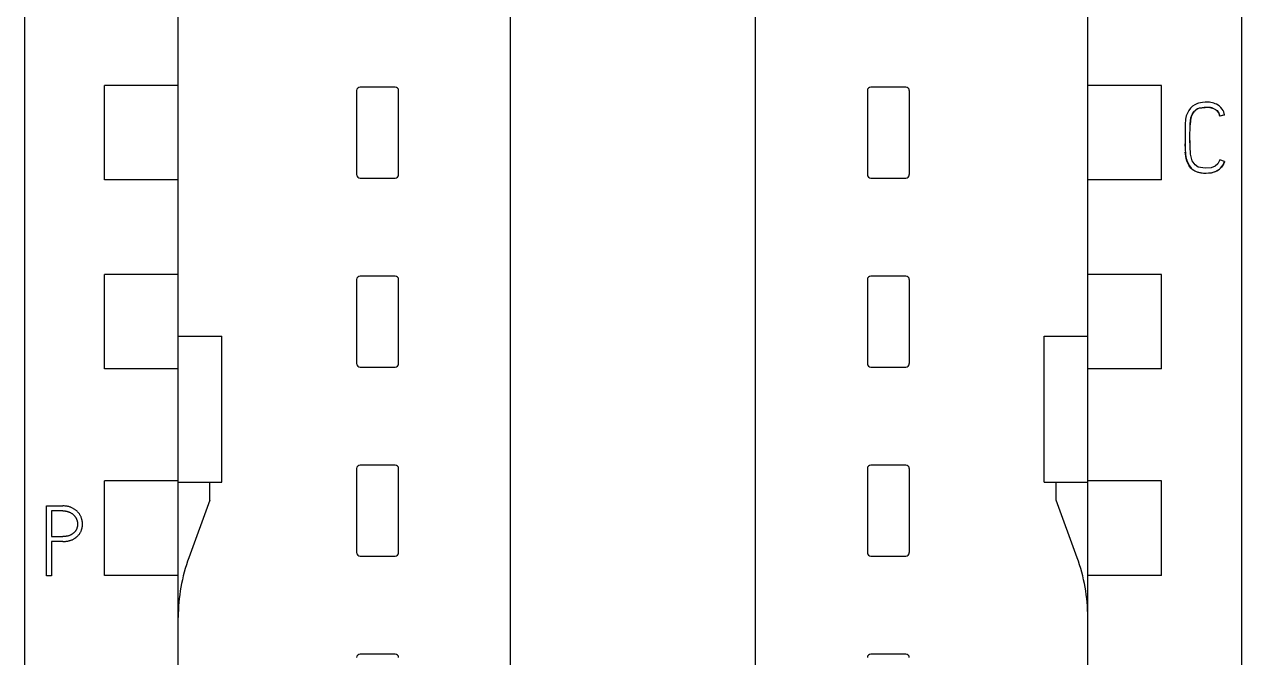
# Model space of a CAD drawing. Extents: x 0 to 594, y 0 to 420.
# Drawn here: x 147.57 to 182.37, y 246.54 to 264.63 of the extents above; entities that cross this region are included whole.
import ezdxf

# ---------------------------------------------------------------- set-up
doc = ezdxf.new("R2010")
doc.units = 0
doc.header["$LTSCALE"] = 32.67
doc.layers.add('20000_FRONT_O', color=7, linetype='CONTINUOUS')

msp = doc.modelspace()

# ---------------------------------------------------------------- linework, layer by layer
at = {"layer": '20000_FRONT_O', "linetype": 'CONTINUOUS'}
for p, q in [((147.567, 352.658), (147.567, 238.836)), ((182.367, 352.658), (182.367, 238.836)), ((151.967, 218.313), (151.967, 350.326)), ((177.967, 218.313), (177.967, 350.326)), ((161.467, 244.462), (161.467, 347.637)), ((168.467, 244.462), (168.467, 347.637)), ((149.856, 260.187), (149.856, 262.887)), ((151.967, 262.887), (149.856, 262.887)), ((158.167, 262.837), (157.167, 262.837)), ((172.767, 262.837), (171.767, 262.837)), ((180.078, 262.887), (177.967, 262.887)), ((180.078, 260.187), (180.078, 262.887)), ((157.067, 262.737), (157.067, 260.337)), ((158.267, 260.337), (158.267, 262.737)), ((171.667, 262.737), (171.667, 260.337)), ((172.867, 260.337), (172.867, 262.737)), ((151.967, 260.187), (149.856, 260.187)), ((157.167, 260.237), (158.167, 260.237)), ((171.767, 260.237), (172.767, 260.237)), ((180.078, 260.187), (177.967, 260.187)), ((149.856, 254.787), (149.856, 257.487)), ((151.967, 257.487), (149.856, 257.487)), ((157.067, 257.337), (157.067, 254.937)), ((158.167, 257.437), (157.167, 257.437)), ((158.267, 254.937), (158.267, 257.337)), ((171.667, 257.337), (171.667, 254.937)), ((172.767, 257.437), (171.767, 257.437)), ((172.867, 254.937), (172.867, 257.337)), ((180.078, 257.487), (177.967, 257.487)), ((180.078, 254.787), (180.078, 257.487)), ((151.967, 255.724), (153.217, 255.724)), ((153.217, 251.55), (153.217, 255.724)), ((176.717, 251.55), (176.717, 255.724)), ((176.717, 255.724), (177.967, 255.724)), ((151.967, 254.787), (149.856, 254.787)), ((157.167, 254.837), (158.167, 254.837)), ((171.767, 254.837), (172.767, 254.837)), ((180.078, 254.787), (177.967, 254.787)), ((158.167, 252.037), (157.167, 252.037)), ((172.767, 252.037), (171.767, 252.037)), ((157.067, 251.937), (157.067, 249.537)), ((158.267, 249.537), (158.267, 251.937)), ((171.667, 251.937), (171.667, 249.537)), ((172.867, 249.537), (172.867, 251.937)), ((149.856, 248.887), (149.856, 251.587)), ((151.967, 251.587), (149.856, 251.587)), ((151.967, 251.55), (153.217, 251.55)), ((152.867, 251.037), (152.867, 251.55)), ((176.717, 251.55), (177.967, 251.55)), ((177.067, 251.037), (177.067, 251.55)), ((180.078, 251.587), (177.967, 251.587)), ((180.078, 248.887), (180.078, 251.587)), ((152.867, 251.037), (152.269, 249.393)), ((177.666, 249.393), (177.067, 251.037)), ((148.204, 248.872), (148.204, 250.872)), ((148.204, 250.872), (148.664, 250.872)), ((148.345, 250.73), (148.345, 249.995)), ((148.664, 250.73), (148.345, 250.73)), ((148.345, 249.995), (148.664, 249.995)), ((148.345, 249.854), (148.345, 248.872)), ((148.664, 249.854), (148.345, 249.854)), ((157.167, 249.437), (158.167, 249.437)), ((171.767, 249.437), (172.767, 249.437)), ((148.345, 248.872), (148.204, 248.872)), ((151.967, 248.887), (149.856, 248.887)), ((180.078, 248.887), (177.967, 248.887)), ((158.167, 246.637), (157.167, 246.637)), ((172.767, 246.637), (171.767, 246.637))]:
    msp.add_line(p, q, dxfattribs=at)
at = {"layer": '20000_FRONT_O', "color": 7, "linetype": 'CONTINUOUS'}
for p, q in [((181.251, 262.399), (181.138, 262.376)), ((181.326, 262.407), (181.251, 262.399)), ((181.4, 262.408), (181.326, 262.407)), ((181.445, 262.405), (181.4, 262.408)), ((181.488, 262.399), (181.445, 262.405)), ((181.531, 262.39), (181.488, 262.399)), ((180.815, 262.097), (180.785, 262.017)), ((180.855, 262.171), (180.815, 262.097)), ((180.904, 262.235), (180.855, 262.171)), ((180.961, 262.289), (180.904, 262.235)), ((180.915, 261.957), (180.984, 262.117)), ((180.977, 262.101), (180.933, 262.013)), ((181.028, 262.334), (180.961, 262.289)), ((180.996, 262.127), (180.977, 262.101)), ((180.984, 262.117), (181.054, 262.19)), ((181.015, 262.149), (180.996, 262.127)), ((181.056, 262.186), (181.015, 262.149)), ((181.101, 262.365), (181.028, 262.334)), ((181.054, 262.19), (181.146, 262.235)), ((181.079, 262.201), (181.056, 262.186)), ((181.104, 262.213), (181.079, 262.201)), ((181.138, 262.376), (181.101, 262.365)), ((181.156, 262.232), (181.104, 262.213)), ((181.146, 262.235), (181.411, 262.265)), ((181.183, 262.239), (181.156, 262.232)), ((181.237, 262.248), (181.183, 262.239)), ((181.291, 262.255), (181.237, 262.248)), ((181.345, 262.259), (181.291, 262.255)), ((181.399, 262.259), (181.345, 262.259)), ((181.437, 262.256), (181.399, 262.259)), ((181.411, 262.265), (181.545, 262.236)), ((181.475, 262.251), (181.437, 262.256)), ((181.512, 262.242), (181.475, 262.251)), ((181.547, 262.23), (181.512, 262.242)), ((181.573, 262.378), (181.531, 262.39)), ((181.545, 262.236), (181.664, 262.165)), ((181.574, 262.218), (181.547, 262.23)), ((181.613, 262.363), (181.573, 262.378)), ((181.625, 262.189), (181.574, 262.218)), ((181.652, 262.346), (181.613, 262.363)), ((181.648, 262.172), (181.625, 262.189)), ((181.667, 262.155), (181.648, 262.172)), ((181.724, 262.302), (181.652, 262.346)), ((181.664, 262.165), (181.714, 262.097)), ((181.698, 262.118), (181.667, 262.155)), ((181.71, 262.098), (181.698, 262.118)), ((181.723, 262.07), (181.71, 262.098)), ((181.714, 262.097), (181.741, 262.014)), ((181.741, 262.008), (181.723, 262.07)), ((181.773, 262.259), (181.724, 262.302)), ((181.741, 262.014), (181.877, 262.047)), ((181.813, 262.209), (181.773, 262.259)), ((181.836, 262.17), (181.813, 262.209)), ((181.853, 262.13), (181.836, 262.17)), ((181.877, 262.047), (181.853, 262.13)), ((181.877, 262.047), (181.877, 262.041)), ((180.749, 261.715), (180.748, 261.612)), ((180.753, 261.818), (180.749, 261.715)), ((180.758, 261.869), (180.753, 261.818)), ((180.764, 261.919), (180.758, 261.869)), ((180.773, 261.968), (180.764, 261.919)), ((180.785, 262.017), (180.773, 261.968)), ((180.89, 261.351), (180.892, 261.786)), ((180.902, 261.883), (180.891, 261.755)), ((180.892, 261.786), (180.915, 261.957)), ((180.915, 261.949), (180.902, 261.883)), ((180.933, 262.013), (180.915, 261.949)), ((181.877, 262.041), (181.741, 262.008)), ((181.741, 262.014), (181.741, 262.008)), ((180.748, 261.63), (180.748, 261.624)), ((180.748, 261.612), (180.748, 261.233)), ((180.904, 260.919), (180.89, 261.351)), ((180.748, 261.233), (180.748, 261.138)), ((180.748, 261.219), (180.748, 261.213)), ((180.748, 261.178), (180.748, 261.213)), ((180.748, 261.153), (180.748, 261.178)), ((180.748, 261.138), (180.751, 261.043)), ((180.751, 261.043), (180.759, 260.948)), ((180.89, 261.282), (180.889, 261.197)), ((180.89, 261.313), (180.89, 261.282)), ((180.77, 260.86), (180.756, 260.979)), ((180.759, 260.948), (180.764, 260.9)), ((180.764, 260.9), (180.772, 260.853)), ((180.784, 260.793), (180.77, 260.86)), ((180.772, 260.853), (180.783, 260.802)), ((180.783, 260.802), (180.797, 260.752)), ((180.802, 260.728), (180.784, 260.793)), ((180.797, 260.752), (180.814, 260.702)), ((180.826, 260.666), (180.802, 260.728)), ((180.814, 260.702), (180.835, 260.653)), ((180.87, 260.583), (180.826, 260.666)), ((180.835, 260.653), (180.874, 260.583)), ((180.956, 260.728), (180.904, 260.919)), ((181.034, 260.612), (180.956, 260.728)), ((181.744, 260.757), (181.688, 260.649)), ((181.874, 260.71), (181.744, 260.757)), ((181.836, 260.619), (181.867, 260.688)), ((181.874, 260.704), (181.848, 260.635)), ((181.867, 260.688), (181.874, 260.71)), ((181.874, 260.71), (181.874, 260.704)), ((180.919, 260.519), (180.87, 260.583)), ((180.874, 260.583), (180.925, 260.519)), ((180.944, 260.493), (180.919, 260.519)), ((180.925, 260.519), (180.973, 260.476)), ((181.001, 260.451), (180.944, 260.493)), ((180.973, 260.476), (181.03, 260.441)), ((181.031, 260.434), (181.001, 260.451)), ((181.03, 260.441), (181.071, 260.423)), ((181.102, 260.406), (181.031, 260.434)), ((181.122, 260.549), (181.034, 260.612)), ((181.071, 260.423), (181.114, 260.408)), ((181.188, 260.385), (181.102, 260.406)), ((181.114, 260.408), (181.158, 260.397)), ((181.325, 260.519), (181.122, 260.549)), ((181.158, 260.397), (181.203, 260.389)), ((181.289, 260.373), (181.188, 260.385)), ((181.203, 260.389), (181.276, 260.38)), ((181.276, 260.38), (181.351, 260.377)), ((181.354, 260.371), (181.289, 260.373)), ((181.498, 260.531), (181.325, 260.519)), ((181.351, 260.377), (181.464, 260.386)), ((181.418, 260.374), (181.354, 260.371)), ((181.481, 260.382), (181.418, 260.374)), ((181.464, 260.386), (181.501, 260.392)), ((181.542, 260.395), (181.481, 260.382)), ((181.613, 260.58), (181.498, 260.531)), ((181.501, 260.392), (181.583, 260.414)), ((181.578, 260.406), (181.542, 260.395)), ((181.646, 260.434), (181.578, 260.406)), ((181.583, 260.414), (181.623, 260.429)), ((181.688, 260.649), (181.613, 260.58)), ((181.623, 260.429), (181.662, 260.448)), ((181.678, 260.451), (181.646, 260.434)), ((181.662, 260.448), (181.733, 260.496)), ((181.71, 260.472), (181.678, 260.451)), ((181.767, 260.522), (181.71, 260.472)), ((181.733, 260.496), (181.765, 260.525)), ((181.765, 260.525), (181.795, 260.559)), ((181.792, 260.549), (181.767, 260.522)), ((181.813, 260.576), (181.792, 260.549)), ((181.795, 260.559), (181.836, 260.619)), ((181.848, 260.635), (181.813, 260.576))]:
    msp.add_line(p, q, dxfattribs=at)
at = {"layer": '20000_FRONT_O', "linetype": 'CONTINUOUS'}
for points in [[(148.664, 249.854), (148.685, 249.854), (148.706, 249.855), (148.726, 249.856), (148.747, 249.858), (148.767, 249.86), (148.788, 249.863), (148.808, 249.866), (148.828, 249.871), (148.845, 249.874), (148.861, 249.879), (148.877, 249.883), (148.893, 249.889), (148.908, 249.894), (148.924, 249.9), (148.939, 249.907), (148.954, 249.914), (148.969, 249.921), (148.983, 249.929), (148.997, 249.937), (149.011, 249.946), (149.024, 249.955), (149.037, 249.965), (149.05, 249.974), (149.062, 249.985), (149.074, 249.995), (149.086, 250.006), (149.098, 250.018), (149.109, 250.03), (149.12, 250.042), (149.13, 250.055), (149.14, 250.067), (149.149, 250.08), (149.158, 250.094), (149.166, 250.107), (149.174, 250.121), (149.181, 250.135), (149.188, 250.15), (149.194, 250.164), (149.2, 250.179), (149.205, 250.194), (149.21, 250.209), (149.214, 250.224), (149.218, 250.24), (149.221, 250.255), (149.224, 250.271), (149.226, 250.286), (149.228, 250.302), (149.229, 250.318), (149.23, 250.334), (149.23, 250.35), (149.23, 250.366), (149.229, 250.382), (149.228, 250.398), (149.226, 250.414), (149.224, 250.43), (149.221, 250.446), (149.218, 250.462), (149.214, 250.478), (149.21, 250.494), (149.205, 250.509), (149.2, 250.525), (149.194, 250.54), (149.188, 250.555), (149.181, 250.571), (149.174, 250.585), (149.166, 250.6), (149.158, 250.614), (149.149, 250.628), (149.14, 250.642), (149.131, 250.655), (149.121, 250.669), (149.11, 250.682), (149.099, 250.694), (149.087, 250.707), (149.075, 250.719), (149.063, 250.731), (149.05, 250.742), (149.036, 250.753), (149.022, 250.763), (149.007, 250.773), (148.992, 250.783), (148.977, 250.792), (148.961, 250.802), (148.944, 250.81), (148.927, 250.818), (148.91, 250.826), (148.892, 250.833), (148.873, 250.84), (148.854, 250.846), (148.835, 250.851), (148.815, 250.856), (148.795, 250.86), (148.774, 250.864), (148.753, 250.867), (148.731, 250.869), (148.709, 250.87), (148.687, 250.871), (148.664, 250.872)], [(148.664, 250.73), (148.681, 250.73), (148.698, 250.729), (148.715, 250.728), (148.732, 250.727), (148.744, 250.725), (148.757, 250.723), (148.769, 250.721), (148.781, 250.718), (148.793, 250.715), (148.807, 250.712), (148.821, 250.707), (148.835, 250.702), (148.849, 250.697), (148.862, 250.691), (148.874, 250.685), (148.887, 250.679), (148.899, 250.672), (148.91, 250.666), (148.921, 250.659), (148.932, 250.651), (148.943, 250.643), (148.953, 250.635), (148.963, 250.627), (148.973, 250.618), (148.982, 250.61), (148.991, 250.601), (148.999, 250.591), (149.007, 250.582), (149.015, 250.572), (149.022, 250.562), (149.029, 250.552), (149.036, 250.542), (149.042, 250.531), (149.048, 250.521), (149.053, 250.51), (149.058, 250.499), (149.062, 250.488), (149.067, 250.476), (149.071, 250.465), (149.074, 250.454), (149.077, 250.442), (149.08, 250.431), (149.082, 250.419), (149.084, 250.408), (149.086, 250.396), (149.087, 250.385), (149.088, 250.373), (149.089, 250.362), (149.089, 250.35), (149.089, 250.339), (149.088, 250.328), (149.087, 250.317), (149.086, 250.306), (149.084, 250.295), (149.083, 250.284), (149.08, 250.273), (149.078, 250.263), (149.075, 250.252), (149.071, 250.241), (149.068, 250.23), (149.064, 250.22), (149.059, 250.209), (149.055, 250.199), (149.05, 250.189), (149.044, 250.179), (149.038, 250.169), (149.032, 250.159), (149.025, 250.15), (149.018, 250.141), (149.011, 250.132), (149.003, 250.123), (148.995, 250.114), (148.986, 250.106), (148.977, 250.098), (148.968, 250.09), (148.958, 250.082), (148.948, 250.075), (148.937, 250.068), (148.927, 250.061), (148.916, 250.054), (148.904, 250.048), (148.892, 250.042), (148.88, 250.036), (148.867, 250.031), (148.854, 250.026), (148.841, 250.021), (148.827, 250.016), (148.812, 250.012), (148.798, 250.009), (148.782, 250.005), (148.767, 250.003), (148.751, 250), (148.735, 249.999), (148.717, 249.997), (148.7, 249.996), (148.682, 249.995), (148.664, 249.995)]]:
    msp.add_lwpolyline(points, dxfattribs=at)
for centre, radius, start, end in [((157.167, 262.737), 0.0998, 89.9713, 180.0287), ((158.167, 262.737), 0.0998, 359.9713, 90.0287), ((171.767, 262.737), 0.0998, 89.9713, 180.0287), ((172.767, 262.737), 0.0998, 359.9713, 90.0287), ((157.167, 260.337), 0.0998, 179.9713, 270.0287), ((158.167, 260.337), 0.0998, 269.9713, 0.0287), ((171.767, 260.337), 0.0998, 179.9713, 270.0287), ((172.767, 260.337), 0.0998, 269.9713, 0.0287), ((157.167, 257.337), 0.0998, 89.9713, 180.0287), ((158.167, 257.337), 0.0998, 359.9713, 90.0287), ((171.767, 257.337), 0.0998, 89.9713, 180.0287), ((172.767, 257.337), 0.0998, 359.9713, 90.0287), ((157.167, 254.937), 0.0998, 179.9713, 270.0287), ((158.167, 254.937), 0.0998, 269.9713, 0.0287), ((171.767, 254.937), 0.0998, 179.9713, 270.0287), ((172.767, 254.937), 0.0998, 269.9713, 0.0287), ((157.167, 251.937), 0.0998, 89.9713, 180.0287), ((158.167, 251.937), 0.0998, 359.9713, 90.0287), ((171.767, 251.937), 0.0998, 89.9713, 180.0287), ((172.767, 251.937), 0.0998, 359.9713, 90.0287), ((157.167, 249.537), 0.0998, 179.9713, 270.0287), ((158.167, 249.537), 0.0998, 269.9713, 0.0287), ((171.767, 249.537), 0.0998, 179.9713, 270.0287), ((172.767, 249.537), 0.0998, 269.9713, 0.0287), ((156.967, 247.682), 5, 160, 180), ((172.967, 247.682), 5, 0, 20), ((157.167, 246.537), 0.0998, 89.9713, 180.0287), ((158.167, 246.537), 0.0998, 359.9713, 90.0287), ((171.767, 246.537), 0.0998, 89.9713, 180.0287), ((172.767, 246.537), 0.0998, 359.9713, 90.0287)]:
    msp.add_arc(centre, radius, start, end, dxfattribs=at)

doc.saveas('drawing.dxf')
